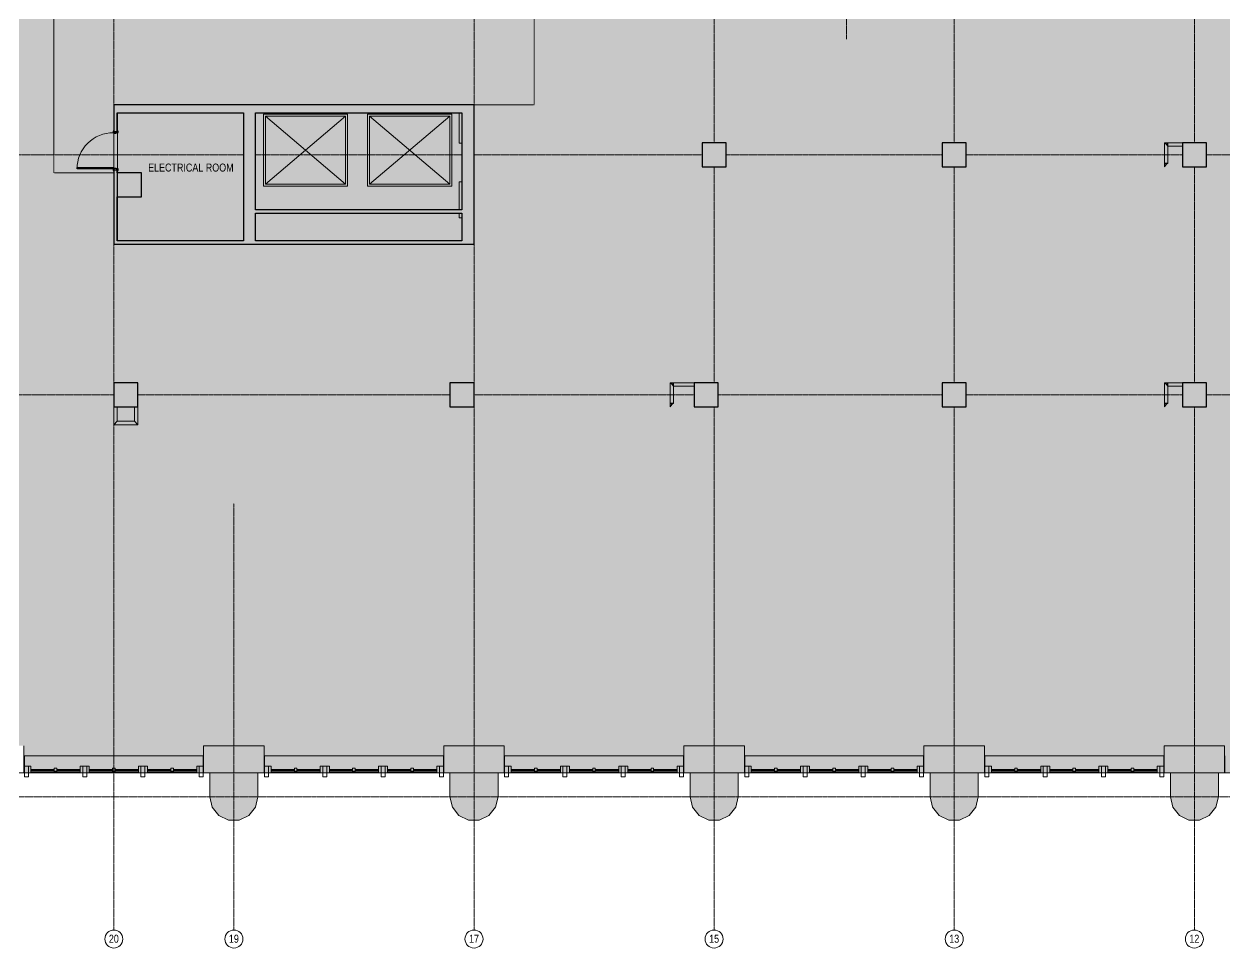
# Model space of a CAD drawing. Header units: inches. Extents: x -3744 to 107, y 238 to 2359.
# Drawn here: x -2967 to -1767, y 238 to 1162 of the extents above; entities that cross this region are included whole.
import ezdxf

# ---------------------------------------------------------------- set-up
doc = ezdxf.new("R2010")
doc.units = ezdxf.units.IN
doc.header["$MEASUREMENT"] = 0
for name, pattern in [('Demolished', [0.1875, 0.125, -0.0625]), ('IMPORT-CENTER2 _2_', [1.125, 0.75, -0.125, 0.125, -0.125]), ('IMPORT-HIDDEN4 _2_', [0.09375, 0.0625, -0.03125])]:
    doc.linetypes.add(name, pattern=pattern)
for name, color, linetype, lineweight in [('A-Anno-Bldg', 7, 'Continuous', 9), ('A-Bldg-Patt', 7, 'Continuous', 9), ('A-DETL-GENF', 92, 'Continuous', 9), ('A-DETL-THIN', 151, 'Continuous', 9), ('A-DOOR', 31, 'Continuous', 18), ('A-Flor-Evtr', 7, 'Continuous', 9), ('A-Glaz-Bldg', 7, 'Continuous', 9), ('A-Grid', 7, 'IMPORT-CENTER2 _2_', 9), ('A-Grid-Iden', 7, 'Continuous', 9), ('A-WALL', 113, 'Continuous', 18), ('A-Wall-Bldg', 7, 'Continuous', 9), ('A-WALL-PATT', 111, 'Continuous', 18), ('core model_dwg', 8, 'Continuous', 9), ('I-WALL', 2, 'Demolished', 9), ('S-COLS', 52, 'Continuous', 18)]:
    doc.layers.add(name, color=color, linetype=linetype, lineweight=lineweight)
doc.styles.add('Arial', font='arial.ttf', dxfattribs={"width": 0.8, "height": 8})

# ---------------------------------------------------------------- blocks, each defined once
blk = doc.blocks.new('Concrete-Rectangular-Column - 24 x 24-6974123-Level 05  DEMOLITION')
at = {"layer": 'S-COLS', "lineweight": 9}
blk.add_hatch(color=7, dxfattribs=at).paths.add_polyline_path([(12, -12), (12, 12), (-12, 12), (-12, -12), (7, -12)], flags=0)
at = {"layer": 'S-COLS', "color": 8, "lineweight": 30}
for p, q in [((12, 12), (-12, 12)), ((-12, 12), (-12, -12)), ((12, -12), (12, 12)), ((-12, -12), (12, -12))]:
    blk.add_line(p, q, dxfattribs=at)
blk = doc.blocks.new('Door - Single - Solid Door-V2-Level 05  DEMOLITION')
at = {"layer": 'A-DOOR'}
h = blk.add_hatch(color=10, dxfattribs=at)
h.paths.add_polyline_path([(-15.6, 1.8), (-15.3, 1.8), (-15.3, -1.7), (-15.6, -1.7), (-15.6, -2.4), (-14.1, -2.4), (-14.1, -0.4), (-13.6, -0.4), (-13.6, 1.1), (-14.1, 1.1), (-14.1, 2.6), (-15.6, 2.6)], flags=0)
h.paths.add_polyline_path([(21.6, 0.8), (21.6, -0.4), (22.1, -0.4), (22.1, -2.4), (23.6, -2.4), (23.6, -1.7), (23.2, -1.7), (23.2, 1.8), (23.6, 1.8), (23.6, 2.6), (22.1, 2.6), (22.1, 1.1), (21.6, 1.1)], flags=0)
at = {"layer": 'A-DOOR', "color": 8, "lineweight": 30}
for p, q in [((-14, 38.6), (-12.6, 38.6)), ((-14, 2.6), (-14, 38.6)), ((-12.6, 38.6), (-12.6, 2.6)), ((-15.6, 2.6), (-15.6, 1.8)), ((-14.1, 2.6), (-15.6, 2.6)), ((-14.1, 1.1), (-14.1, 2.6)), ((-13.6, 1.1), (-14.1, 1.1)), ((-12.6, 2.6), (-14, 2.6)), ((-13.6, -0.4), (-13.6, 1.1)), ((22.1, 1.1), (21.6, 1.1)), ((21.6, 1.1), (21.6, -0.4)), ((23.6, 2.6), (22.1, 2.6)), ((22.1, 2.6), (22.1, 1.1)), ((23.6, 1.8), (23.6, 2.6)), ((-15.6, -1.7), (-15.6, -2.4)), ((-15.6, -2.4), (-14.1, -2.4)), ((-14.1, -2.4), (-14.1, -0.4)), ((-14.1, -0.4), (-13.6, -0.4)), ((21.6, -0.4), (22.1, -0.4)), ((22.1, -0.4), (22.1, -2.4)), ((22.1, -2.4), (23.6, -2.4)), ((23.6, -2.4), (23.6, -1.7))]:
    blk.add_line(p, q, dxfattribs=at)
at = {"layer": 'A-DOOR', "lineweight": 9}
blk.add_arc((-14, 2.6), 36, 359.5, 90, dxfattribs=at)
blk = doc.blocks.new('core model_dwg_1300 Eye - 5th Floor-6996771-Level 05  DEMOLITION')
at = {"layer": 'A-Bldg-Patt'}
for points in [[(-2736.2, 1036.9), (-2736, 1036.9), (-2736, 1072.9), (-2736.2, 1072.9), (-2736.2, 1072.1)], [(-2529.7, 1042.4), (-2529.7, 1072.9), (-2532.5, 1072.9), (-2532.5, 1042.4)], [(-2752.4, 365.5), (-2742.8, 370.1), (-2736.1, 378.5), (-2733.7, 388.9), (-2733.7, 412.9), (-2727.5, 412.9), (-2727.5, 439.9), (-2788, 439.9), (-2788, 412.9), (-2781.7, 412.9), (-2781.7, 388.9), (-2779.3, 378.5), (-2772.7, 370.1), (-2763.1, 365.5)], [(-2523.1, 365.5), (-2512.4, 365.5), (-2502.8, 370.1), (-2496.1, 378.5), (-2493.7, 388.9), (-2493.7, 412.9), (-2487.5, 412.9), (-2487.5, 439.9), (-2548, 439.9), (-2548, 412.9), (-2541.7, 412.9), (-2541.7, 388.9), (-2539.3, 378.5), (-2532.7, 370.1), (-2531.7, 369.7)], [(-2272.4, 365.5), (-2262.8, 370.1), (-2256.1, 378.5), (-2253.7, 388.9), (-2253.7, 412.9), (-2247.5, 412.9), (-2247.5, 439.9), (-2308, 439.9), (-2308, 412.9), (-2301.7, 412.9), (-2301.7, 388.9), (-2299.3, 378.5), (-2292.7, 370.1), (-2283.1, 365.5)], [(-2032.4, 365.5), (-2022.8, 370.1), (-2016.1, 378.5), (-2013.7, 388.9), (-2013.7, 412.9), (-2007.5, 412.9), (-2007.5, 439.9), (-2068, 439.9), (-2068, 412.9), (-2061.7, 412.9), (-2061.7, 388.9), (-2059.3, 378.5), (-2052.7, 370.1), (-2043.1, 365.5)], [(-1803.1, 365.5), (-1792.4, 365.5), (-1782.8, 370.1), (-1776.1, 378.5), (-1773.7, 388.9), (-1773.7, 412.9), (-1767.5, 412.9), (-1767.5, 439.9), (-1828, 439.9), (-1828, 412.9), (-1821.7, 412.9), (-1821.7, 388.9), (-1819.3, 378.5), (-1812.7, 370.1), (-1811.7, 369.7)]]:
    blk.add_hatch(color=256, dxfattribs=at).paths.add_polyline_path(points, flags=0)
h = blk.add_hatch(color=256, dxfattribs=at)
h.paths.add_polyline_path([(-2530.6, 967.9), (-2529.7, 967.9), (-2529.7, 972.4), (-2532.5, 972.4), (-2532.5, 967.9)], flags=0)
h.paths.add_polyline_path([(-2532.5, 975.9), (-2529.7, 975.9), (-2529.7, 1003.9), (-2532.5, 1003.9), (-2532.5, 978.7)], flags=0)
h = blk.add_hatch(color=256, dxfattribs=at)
h.paths.add_polyline_path([(-2736, 945.1), (-2736, 972.4), (-2736.2, 972.4), (-2736.2, 945.1)], flags=0)
h.paths.add_polyline_path([(-2736.2, 975.9), (-2736, 975.9), (-2736, 981.1), (-2736.2, 981.1)], flags=0)
at = {"layer": 'A-Flor-Evtr'}
for p, q in [((-2726, 1069.4), (-2646, 1001.4)), ((-2622, 1069.4), (-2542, 1001.4))]:
    blk.add_line(p, q, dxfattribs=at)
at = {"layer": 'A-Flor-Evtr', "flags": 128}
for points in [[(-2728, 999.4), (-2728, 1071.4), (-2644, 1071.4), (-2644, 999.4)], [(-2624, 999.4), (-2624, 1071.4), (-2540, 1071.4), (-2540, 999.4)]]:
    blk.add_lwpolyline(points, close=True, dxfattribs=at)
for points in [[(-2726, 1001.4), (-2726, 1069.4), (-2646, 1069.4), (-2646, 1001.4), (-2726, 1001.4), (-2646, 1069.4)], [(-2542, 1069.4), (-2622, 1001.4), (-2622, 1069.4), (-2542, 1069.4), (-2542, 1001.4), (-2622, 1001.4)]]:
    blk.add_lwpolyline(points, dxfattribs=at)
at = {"layer": 'A-Glaz-Bldg'}
for p, q in [((-2967.1, 429.9), (-2788.3, 429.9)), ((-2727.1, 429.9), (-2548.3, 429.9)), ((-2487.1, 429.9), (-2308.3, 429.9)), ((-2247.1, 429.9), (-2068.3, 429.9)), ((-2007.1, 429.9), (-1828.3, 429.9)), ((-2967.1, 412.9), (-2788.3, 412.9)), ((-2960.6, 413.9), (-2911.3, 413.9)), ((-2902.3, 413.9), (-2853.1, 413.9)), ((-2844.1, 413.9), (-2794.8, 413.9)), ((-2727.1, 412.9), (-2548.3, 412.9)), ((-2720.6, 413.9), (-2671.3, 413.9)), ((-2662.3, 413.9), (-2613.1, 413.9)), ((-2604.1, 413.9), (-2554.8, 413.9)), ((-2487.1, 412.9), (-2308.3, 412.9)), ((-2480.6, 413.9), (-2431.3, 413.9)), ((-2422.3, 413.9), (-2373.1, 413.9)), ((-2364.1, 413.9), (-2314.8, 413.9)), ((-2247.1, 412.9), (-2068.3, 412.9)), ((-2240.6, 413.9), (-2191.3, 413.9)), ((-2182.3, 413.9), (-2133.1, 413.9)), ((-2124.1, 413.9), (-2074.8, 413.9)), ((-2007.1, 412.9), (-1828.3, 412.9)), ((-2000.6, 413.9), (-1951.3, 413.9)), ((-1942.3, 413.9), (-1893.1, 413.9)), ((-1884.1, 413.9), (-1834.8, 413.9))]:
    blk.add_line(p, q, dxfattribs=at)
at = {"layer": 'A-Glaz-Bldg', "flags": 128}
for points in [[(-2967.1, 419.4), (-2963.1, 419.4), (-2963.1, 408.9), (-2967.1, 408.9)], [(-2963.1, 419.4), (-2960.6, 419.4), (-2960.6, 412.9), (-2963.1, 412.9)], [(-2960.6, 415.1), (-2937.2, 415.1), (-2937.2, 416.1), (-2960.6, 416.1)], [(-2934.7, 414.6), (-2934.7, 417.6), (-2937.2, 417.6), (-2937.2, 414.6), (-2934.7, 414.6), (-2934.7, 417.6), (-2937.2, 417.6), (-2937.2, 414.6)], [(-2911.3, 415.1), (-2934.7, 415.1), (-2934.7, 416.1), (-2911.3, 416.1)], [(-2911.3, 419.4), (-2911.3, 412.9), (-2908.8, 412.9), (-2908.8, 419.4), (-2904.8, 419.4), (-2904.8, 408.9), (-2908.8, 408.9), (-2908.8, 419.4)], [(-2904.8, 419.4), (-2902.3, 419.4), (-2902.3, 412.9), (-2904.8, 412.9)], [(-2902.3, 415.1), (-2879, 415.1), (-2879, 416.1), (-2902.3, 416.1)], [(-2876.5, 414.6), (-2876.5, 417.6), (-2879, 417.6), (-2879, 414.6), (-2876.5, 414.6), (-2876.5, 417.6), (-2879, 417.6), (-2879, 414.6)], [(-2853.1, 415.1), (-2876.5, 415.1), (-2876.5, 416.1), (-2853.1, 416.1)], [(-2853.1, 419.4), (-2853.1, 412.9), (-2850.6, 412.9), (-2850.6, 419.4), (-2846.6, 419.4), (-2846.6, 408.9), (-2850.6, 408.9), (-2850.6, 419.4)], [(-2846.6, 419.4), (-2844.1, 419.4), (-2844.1, 412.9), (-2846.6, 412.9)], [(-2844.1, 415.1), (-2820.7, 415.1), (-2820.7, 416.1), (-2844.1, 416.1)], [(-2818.2, 414.6), (-2818.2, 417.6), (-2820.7, 417.6), (-2820.7, 414.6), (-2818.2, 414.6), (-2818.2, 417.6), (-2820.7, 417.6), (-2820.7, 414.6)], [(-2794.8, 415.1), (-2818.2, 415.1), (-2818.2, 416.1), (-2794.8, 416.1)], [(-2794.8, 419.4), (-2794.8, 412.9), (-2792.3, 412.9), (-2792.3, 419.4), (-2788.3, 419.4), (-2788.3, 408.9), (-2792.3, 408.9), (-2792.3, 419.4), (-2794.8, 419.4), (-2792.3, 419.4), (-2792.3, 412.9), (-2794.8, 412.9)], [(-2727.1, 419.4), (-2723.1, 419.4), (-2723.1, 408.9), (-2727.1, 408.9)], [(-2723.1, 419.4), (-2720.6, 419.4), (-2720.6, 412.9), (-2723.1, 412.9)], [(-2720.6, 415.1), (-2697.2, 415.1), (-2697.2, 416.1), (-2720.6, 416.1)], [(-2694.7, 414.6), (-2694.7, 417.6), (-2697.2, 417.6), (-2697.2, 414.6), (-2694.7, 414.6), (-2694.7, 417.6), (-2697.2, 417.6), (-2697.2, 414.6)], [(-2671.3, 415.1), (-2694.7, 415.1), (-2694.7, 416.1), (-2671.3, 416.1)], [(-2671.3, 419.4), (-2671.3, 412.9), (-2668.8, 412.9), (-2668.8, 419.4), (-2664.8, 419.4), (-2664.8, 408.9), (-2668.8, 408.9), (-2668.8, 419.4)], [(-2664.8, 419.4), (-2662.3, 419.4), (-2662.3, 412.9), (-2664.8, 412.9)], [(-2662.3, 415.1), (-2639, 415.1), (-2639, 416.1), (-2662.3, 416.1)], [(-2636.5, 414.6), (-2636.5, 417.6), (-2639, 417.6), (-2639, 414.6), (-2636.5, 414.6), (-2636.5, 417.6), (-2639, 417.6), (-2639, 414.6)], [(-2613.1, 415.1), (-2636.5, 415.1), (-2636.5, 416.1), (-2613.1, 416.1)], [(-2613.1, 419.4), (-2613.1, 412.9), (-2610.6, 412.9), (-2610.6, 419.4), (-2606.6, 419.4), (-2606.6, 408.9), (-2610.6, 408.9), (-2610.6, 419.4)], [(-2606.6, 419.4), (-2604.1, 419.4), (-2604.1, 412.9), (-2606.6, 412.9)], [(-2604.1, 415.1), (-2580.7, 415.1), (-2580.7, 416.1), (-2604.1, 416.1)], [(-2578.2, 414.6), (-2578.2, 417.6), (-2580.7, 417.6), (-2580.7, 414.6), (-2578.2, 414.6), (-2578.2, 417.6), (-2580.7, 417.6), (-2580.7, 414.6)], [(-2554.8, 415.1), (-2578.2, 415.1), (-2578.2, 416.1), (-2554.8, 416.1)], [(-2554.8, 419.4), (-2554.8, 412.9), (-2552.3, 412.9), (-2552.3, 419.4), (-2548.3, 419.4), (-2548.3, 408.9), (-2552.3, 408.9), (-2552.3, 419.4), (-2554.8, 419.4), (-2552.3, 419.4), (-2552.3, 412.9), (-2554.8, 412.9)], [(-2487.1, 419.4), (-2483.1, 419.4), (-2483.1, 408.9), (-2487.1, 408.9)], [(-2483.1, 419.4), (-2480.6, 419.4), (-2480.6, 412.9), (-2483.1, 412.9)], [(-2480.6, 415.1), (-2457.2, 415.1), (-2457.2, 416.1), (-2480.6, 416.1)], [(-2454.7, 414.6), (-2454.7, 417.6), (-2457.2, 417.6), (-2457.2, 414.6), (-2454.7, 414.6), (-2454.7, 417.6), (-2457.2, 417.6), (-2457.2, 414.6)], [(-2431.3, 415.1), (-2454.7, 415.1), (-2454.7, 416.1), (-2431.3, 416.1)], [(-2431.3, 419.4), (-2431.3, 412.9), (-2428.8, 412.9), (-2428.8, 419.4), (-2424.8, 419.4), (-2424.8, 408.9), (-2428.8, 408.9), (-2428.8, 419.4)], [(-2424.8, 419.4), (-2422.3, 419.4), (-2422.3, 412.9), (-2424.8, 412.9)], [(-2422.3, 415.1), (-2399, 415.1), (-2399, 416.1), (-2422.3, 416.1)], [(-2396.5, 414.6), (-2396.5, 417.6), (-2399, 417.6), (-2399, 414.6), (-2396.5, 414.6), (-2396.5, 417.6), (-2399, 417.6), (-2399, 414.6)], [(-2373.1, 415.1), (-2396.5, 415.1), (-2396.5, 416.1), (-2373.1, 416.1)], [(-2373.1, 419.4), (-2373.1, 412.9), (-2370.6, 412.9), (-2370.6, 419.4), (-2366.6, 419.4), (-2366.6, 408.9), (-2370.6, 408.9), (-2370.6, 419.4)], [(-2366.6, 419.4), (-2364.1, 419.4), (-2364.1, 412.9), (-2366.6, 412.9)], [(-2364.1, 415.1), (-2340.7, 415.1), (-2340.7, 416.1), (-2364.1, 416.1)], [(-2338.2, 414.6), (-2338.2, 417.6), (-2340.7, 417.6), (-2340.7, 414.6), (-2338.2, 414.6), (-2338.2, 417.6), (-2340.7, 417.6), (-2340.7, 414.6)], [(-2314.8, 415.1), (-2338.2, 415.1), (-2338.2, 416.1), (-2314.8, 416.1)], [(-2314.8, 419.4), (-2314.8, 412.9), (-2312.3, 412.9), (-2312.3, 419.4), (-2308.3, 419.4), (-2308.3, 408.9), (-2312.3, 408.9), (-2312.3, 419.4), (-2314.8, 419.4), (-2312.3, 419.4), (-2312.3, 412.9), (-2314.8, 412.9)], [(-2247.1, 419.4), (-2243.1, 419.4), (-2243.1, 408.9), (-2247.1, 408.9)], [(-2243.1, 419.4), (-2240.6, 419.4), (-2240.6, 412.9), (-2243.1, 412.9)], [(-2240.6, 415.1), (-2217.2, 415.1), (-2217.2, 416.1), (-2240.6, 416.1)], [(-2214.7, 414.6), (-2214.7, 417.6), (-2217.2, 417.6), (-2217.2, 414.6), (-2214.7, 414.6), (-2214.7, 417.6), (-2217.2, 417.6), (-2217.2, 414.6)], [(-2191.3, 415.1), (-2214.7, 415.1), (-2214.7, 416.1), (-2191.3, 416.1)], [(-2191.3, 419.4), (-2191.3, 412.9), (-2188.8, 412.9), (-2188.8, 419.4), (-2184.8, 419.4), (-2184.8, 408.9), (-2188.8, 408.9), (-2188.8, 419.4)], [(-2184.8, 419.4), (-2182.3, 419.4), (-2182.3, 412.9), (-2184.8, 412.9)], [(-2182.3, 415.1), (-2159, 415.1), (-2159, 416.1), (-2182.3, 416.1)], [(-2156.5, 414.6), (-2156.5, 417.6), (-2159, 417.6), (-2159, 414.6), (-2156.5, 414.6), (-2156.5, 417.6), (-2159, 417.6), (-2159, 414.6)], [(-2133.1, 415.1), (-2156.5, 415.1), (-2156.5, 416.1), (-2133.1, 416.1)], [(-2133.1, 419.4), (-2133.1, 412.9), (-2130.6, 412.9), (-2130.6, 419.4), (-2126.6, 419.4), (-2126.6, 408.9), (-2130.6, 408.9), (-2130.6, 419.4)], [(-2126.6, 419.4), (-2124.1, 419.4), (-2124.1, 412.9), (-2126.6, 412.9)], [(-2124.1, 415.1), (-2100.7, 415.1), (-2100.7, 416.1), (-2124.1, 416.1)], [(-2098.2, 414.6), (-2098.2, 417.6), (-2100.7, 417.6), (-2100.7, 414.6), (-2098.2, 414.6), (-2098.2, 417.6), (-2100.7, 417.6), (-2100.7, 414.6)], [(-2074.8, 415.1), (-2098.2, 415.1), (-2098.2, 416.1), (-2074.8, 416.1)], [(-2074.8, 419.4), (-2074.8, 412.9), (-2072.3, 412.9), (-2072.3, 419.4), (-2068.3, 419.4), (-2068.3, 408.9), (-2072.3, 408.9), (-2072.3, 419.4), (-2074.8, 419.4), (-2072.3, 419.4), (-2072.3, 412.9), (-2074.8, 412.9)], [(-2007.1, 419.4), (-2003.1, 419.4), (-2003.1, 408.9), (-2007.1, 408.9)], [(-2003.1, 419.4), (-2000.6, 419.4), (-2000.6, 412.9), (-2003.1, 412.9)], [(-2000.6, 415.1), (-1977.2, 415.1), (-1977.2, 416.1), (-2000.6, 416.1)], [(-1974.7, 414.6), (-1974.7, 417.6), (-1977.2, 417.6), (-1977.2, 414.6), (-1974.7, 414.6), (-1974.7, 417.6), (-1977.2, 417.6), (-1977.2, 414.6)], [(-1951.3, 415.1), (-1974.7, 415.1), (-1974.7, 416.1), (-1951.3, 416.1)], [(-1951.3, 419.4), (-1951.3, 412.9), (-1948.8, 412.9), (-1948.8, 419.4), (-1944.8, 419.4), (-1944.8, 408.9), (-1948.8, 408.9), (-1948.8, 419.4)], [(-1944.8, 419.4), (-1942.3, 419.4), (-1942.3, 412.9), (-1944.8, 412.9)], [(-1942.3, 415.1), (-1919, 415.1), (-1919, 416.1), (-1942.3, 416.1)], [(-1916.5, 414.6), (-1916.5, 417.6), (-1919, 417.6), (-1919, 414.6), (-1916.5, 414.6), (-1916.5, 417.6), (-1919, 417.6), (-1919, 414.6)], [(-1893.1, 415.1), (-1916.5, 415.1), (-1916.5, 416.1), (-1893.1, 416.1)], [(-1893.1, 419.4), (-1893.1, 412.9), (-1890.6, 412.9), (-1890.6, 419.4), (-1886.6, 419.4), (-1886.6, 408.9), (-1890.6, 408.9), (-1890.6, 419.4)], [(-1886.6, 419.4), (-1884.1, 419.4), (-1884.1, 412.9), (-1886.6, 412.9)], [(-1884.1, 415.1), (-1860.7, 415.1), (-1860.7, 416.1), (-1884.1, 416.1)], [(-1858.2, 414.6), (-1858.2, 417.6), (-1860.7, 417.6), (-1860.7, 414.6), (-1858.2, 414.6), (-1858.2, 417.6), (-1860.7, 417.6), (-1860.7, 414.6)], [(-1834.8, 415.1), (-1858.2, 415.1), (-1858.2, 416.1), (-1834.8, 416.1)], [(-1834.8, 419.4), (-1834.8, 412.9), (-1832.3, 412.9), (-1832.3, 419.4), (-1828.3, 419.4), (-1828.3, 408.9), (-1832.3, 408.9), (-1832.3, 419.4), (-1834.8, 419.4), (-1832.3, 419.4), (-1832.3, 412.9), (-1834.8, 412.9)]]:
    blk.add_lwpolyline(points, close=True, dxfattribs=at)
at = {"layer": 'A-Grid'}
for p, q in [((-2145.5, 1146.5), (-2145.5, 1402.9)), ((-1797.7, 1042.9), (-1797.7, 1402.9)), ((-2277.7, 1042.9), (-2277.7, 1251.1)), ((-2037.7, 1042.9), (-2037.7, 1251.1)), ((-2877.7, 1080.9), (-2877.7, 1220.9)), ((-2517.7, 1080.9), (-2517.7, 1220.9)), ((-2877.7, 1016.8), (-2877.7, 1053)), ((-2748.2, 1030.9), (-3188, 1030.9)), ((-2529.7, 1030.9), (-2736.2, 1030.9)), ((-2289.7, 1030.9), (-2517.7, 1030.9)), ((-2049.7, 1030.9), (-2265.7, 1030.9)), ((-1809.7, 1030.9), (-2025.7, 1030.9)), ((-1569.7, 1030.9), (-1785.7, 1030.9)), ((-2277.7, 802.9), (-2277.7, 1018.9)), ((-2037.7, 802.9), (-2037.7, 1018.9)), ((-1797.7, 802.9), (-1797.7, 1018.9)), ((-2877.7, 802.9), (-2877.7, 941.4)), ((-2517.7, 802.9), (-2517.7, 941.4)), ((-2877.7, 790.9), (-3188, 790.9)), ((-2541.7, 790.9), (-2853.7, 790.9)), ((-2297.7, 790.9), (-2517.7, 790.9)), ((-2049.7, 790.9), (-2273.7, 790.9)), ((-1809.7, 790.9), (-2025.7, 790.9)), ((-1569.7, 790.9), (-1785.7, 790.9)), ((-2877.7, 255.7), (-2877.7, 778.9)), ((-2517.7, 255.7), (-2517.7, 778.9)), ((-2277.7, 255.7), (-2277.7, 778.9)), ((-2037.7, 255.7), (-2037.7, 778.9)), ((-1797.7, 255.7), (-1797.7, 778.9)), ((-2757.7, 255.7), (-2757.7, 682.3)), ((-11, 388.9), (-3725.6, 388.9))]:
    blk.add_line(p, q, dxfattribs=at)
at = {"layer": 'A-Grid-Iden'}
for centre in [(-2877.7, 246.7), (-2757.7, 246.7), (-2517.7, 246.7), (-2277.7, 246.7), (-2037.7, 246.7), (-1797.7, 246.7)]:
    blk.add_circle(centre, 9, dxfattribs=at)
at = {"layer": 'A-Wall-Bldg'}
for p, q in [((-2874, 1054.5), (-2874, 1072.9)), ((-2532.5, 1072.9), (-2532.5, 1042.4)), ((-2877.7, 1053), (-2877.7, 1016.8)), ((-2874, 1016.8), (-2874, 1053)), ((-2532.5, 1042.4), (-2529.7, 1042.4)), ((-1824.2, 1039.4), (-1809.7, 1039.4)), ((-2874, 1012.9), (-2874, 1015.3)), ((-2532.5, 1003.9), (-2529.7, 1003.9)), ((-2532.5, 975.9), (-2532.5, 1003.9)), ((-2529.7, 945.1), (-2736.2, 945.1)), ((-2318.2, 799.4), (-2297.7, 799.4)), ((-1824.2, 799.4), (-1809.7, 799.4)), ((-2877.7, 778.9), (-2877.7, 760.9)), ((-2967.5, 439.9), (-2967.5, 412.9)), ((-2788, 439.9), (-2727.5, 439.9)), ((-2788, 412.9), (-2788, 439.9)), ((-2548, 412.9), (-2548, 439.9)), ((-2068, 412.9), (-2068, 439.9)), ((-2007.5, 439.9), (-2068, 439.9)), ((-2007.5, 439.9), (-2007.5, 412.9)), ((-2781.7, 412.9), (-2788, 412.9)), ((-2781.7, 388.9), (-2781.7, 412.9)), ((-2733.7, 412.9), (-2733.7, 388.9)), ((-2548, 412.9), (-2541.7, 412.9)), ((-2541.7, 388.9), (-2541.7, 412.9)), ((-2493.7, 388.9), (-2493.7, 412.9)), ((-2493.7, 412.9), (-2493.7, 388.9)), ((-2487.5, 412.9), (-2493.7, 412.9)), ((-2308, 412.9), (-2301.7, 412.9)), ((-2301.7, 388.9), (-2301.7, 412.9)), ((-2068, 412.9), (-2061.7, 412.9)), ((-2061.7, 388.9), (-2061.7, 412.9)), ((-2013.7, 388.9), (-2013.7, 412.9)), ((-2013.7, 412.9), (-2007.5, 412.9)), ((-2007.5, 412.9), (-2013.7, 412.9)), ((-1828, 412.9), (-1821.7, 412.9)), ((-1821.7, 388.9), (-1821.7, 412.9)), ((-2781.7, 388.9), (-2779.3, 378.5)), ((-2733.7, 388.9), (-2736.1, 378.5)), ((-2539.3, 378.5), (-2541.7, 388.9)), ((-2496.1, 378.5), (-2493.7, 388.9)), ((-2299.3, 378.5), (-2301.7, 388.9)), ((-2016.1, 378.5), (-2013.7, 388.9)), ((-1819.3, 378.5), (-1821.7, 388.9)), ((-2532.7, 370.1), (-2539.3, 378.5)), ((-2532.7, 370.1), (-2539.3, 378.5)), ((-2502.8, 370.1), (-2496.1, 378.5)), ((-2256.1, 378.5), (-2262.8, 370.1)), ((-2022.8, 370.1), (-2016.1, 378.5)), ((-1776.1, 378.5), (-1782.8, 370.1)), ((-2523.1, 365.5), (-2532.7, 370.1)), ((-2523.1, 365.5), (-2512.4, 365.5)), ((-2512.4, 365.5), (-2502.8, 370.1)), ((-2502.8, 370.1), (-2512.4, 365.5)), ((-2032.4, 365.5), (-2043.1, 365.5)), ((-2032.4, 365.5), (-2022.8, 370.1)), ((-2022.8, 370.1), (-2032.4, 365.5))]:
    blk.add_line(p, q, dxfattribs=at)
at = {"layer": 'A-Wall-Bldg', "linetype": 'IMPORT-HIDDEN4 _2_', "flags": 128}
for points in [[(-2877.7, 1012.9), (-2937.7, 1012.9), (-2937.7, 1696.1), (-2877.7, 1696.1)], [(-2517.7, 1521.9), (-2457.7, 1521.9), (-2457.7, 1080.9), (-2517.7, 1080.9)]]:
    blk.add_lwpolyline(points, dxfattribs=at)
at = {"layer": 'A-Wall-Bldg', "flags": 128}
for points in [[(-2736, 1072.9), (-2736, 1036.9), (-2736.2, 1036.9)], [(-1809.7, 1042.9), (-1827.7, 1042.9), (-1827.7, 1018.9)], [(-1827.7, 1022.4), (-1824.2, 1022.4), (-1824.2, 1042.9)], [(-2748.2, 945.1), (-2874, 945.1), (-2874, 988.9)], [(-2736.2, 981.1), (-2736, 981.1), (-2736, 975.9)], [(-2736, 972.4), (-2736, 945.1), (-2736.2, 945.1)], [(-2529.7, 967.9), (-2532.5, 967.9), (-2532.5, 972.4)], [(-2297.7, 802.9), (-2321.7, 802.9), (-2321.7, 778.9)], [(-2321.7, 782.4), (-2318.2, 782.4), (-2318.2, 802.9)], [(-1809.7, 802.9), (-1827.7, 802.9), (-1827.7, 778.9)], [(-1827.7, 782.4), (-1824.2, 782.4), (-1824.2, 802.9)], [(-2877.7, 760.9), (-2853.7, 760.9), (-2853.7, 778.9)], [(-2857.2, 778.9), (-2857.2, 764.4), (-2874.2, 764.4), (-2874.2, 778.9)], [(-2733.7, 412.9), (-2727.5, 412.9), (-2727.5, 439.9)], [(-2541.7, 412.9), (-2548, 412.9), (-2548, 439.9), (-2487.5, 439.9)], [(-2487.5, 412.9), (-2487.5, 439.9), (-2548, 439.9)], [(-2487.5, 439.9), (-2487.5, 412.9), (-2493.7, 412.9)], [(-2308, 439.9), (-2247.5, 439.9), (-2247.5, 412.9), (-2253.7, 412.9), (-2253.7, 388.9), (-2256.1, 378.5), (-2262.8, 370.1), (-2272.4, 365.5), (-2283.1, 365.5), (-2292.7, 370.1), (-2299.3, 378.5), (-2301.7, 388.9), (-2301.7, 412.9)], [(-2301.7, 412.9), (-2308, 412.9), (-2308, 439.9)], [(-2247.5, 439.9), (-2308, 439.9), (-2308, 412.9)], [(-2256.1, 378.5), (-2253.7, 388.9), (-2253.7, 412.9), (-2247.5, 412.9), (-2247.5, 439.9)], [(-2068, 439.9), (-2007.5, 439.9), (-2007.5, 412.9)], [(-2061.7, 412.9), (-2068, 412.9), (-2068, 439.9)], [(-1828, 439.9), (-1767.5, 439.9), (-1767.5, 412.9), (-1773.7, 412.9), (-1773.7, 388.9), (-1776.1, 378.5), (-1782.8, 370.1), (-1792.4, 365.5), (-1803.1, 365.5), (-1812.7, 370.1), (-1819.3, 378.5), (-1821.7, 388.9), (-1821.7, 412.9)], [(-1821.7, 412.9), (-1828, 412.9), (-1828, 439.9)], [(-1767.5, 439.9), (-1828, 439.9), (-1828, 412.9)], [(-1776.1, 378.5), (-1773.7, 388.9), (-1773.7, 412.9), (-1767.5, 412.9), (-1767.5, 439.9)], [(-2539.3, 378.5), (-2541.7, 388.9), (-2541.7, 412.9)], [(-2052.7, 370.1), (-2059.3, 378.5), (-2061.7, 388.9), (-2061.7, 412.9)], [(-2013.7, 412.9), (-2013.7, 388.9), (-2016.1, 378.5), (-2022.8, 370.1)], [(-2502.8, 370.1), (-2496.1, 378.5), (-2493.7, 388.9)], [(-2061.7, 388.9), (-2059.3, 378.5), (-2052.7, 370.1), (-2043.1, 365.5)], [(-2779.3, 378.5), (-2772.7, 370.1), (-2763.1, 365.5), (-2752.4, 365.5), (-2742.8, 370.1), (-2736.1, 378.5)], [(-2299.3, 378.5), (-2292.7, 370.1), (-2283.1, 365.5)], [(-1819.3, 378.5), (-1812.7, 370.1), (-1803.1, 365.5)], [(-2512.4, 365.5), (-2523.1, 365.5), (-2532.7, 370.1)], [(-2283.1, 365.5), (-2272.4, 365.5), (-2262.8, 370.1)], [(-2032.4, 365.5), (-2043.1, 365.5), (-2052.7, 370.1)], [(-1803.1, 365.5), (-1792.4, 365.5), (-1782.8, 370.1)]]:
    blk.add_lwpolyline(points, dxfattribs=at)
for points in [[(-2727.5, 439.9), (-2727.5, 412.9), (-2733.7, 412.9), (-2733.7, 388.9), (-2736.1, 378.5), (-2742.8, 370.1), (-2752.4, 365.5), (-2763.1, 365.5), (-2772.7, 370.1), (-2779.3, 378.5), (-2781.7, 388.9), (-2781.7, 412.9), (-2788, 412.9), (-2788, 439.9)], [(-2967.1, 412.9), (-2967.1, 429.9), (-2967.5, 429.9), (-2967.5, 412.9)], [(-2788.3, 429.9), (-2788.3, 412.9), (-2788, 412.9), (-2788, 429.9)], [(-2727.1, 412.9), (-2727.1, 429.9), (-2727.5, 429.9), (-2727.5, 412.9)], [(-2548.3, 429.9), (-2548.3, 412.9), (-2548, 412.9), (-2548, 429.9)], [(-2487.1, 412.9), (-2487.1, 429.9), (-2487.5, 429.9), (-2487.5, 412.9)], [(-2308.3, 429.9), (-2308.3, 412.9), (-2308, 412.9), (-2308, 429.9)], [(-2247.1, 412.9), (-2247.1, 429.9), (-2247.5, 429.9), (-2247.5, 412.9)], [(-2068.3, 429.9), (-2068.3, 412.9), (-2068, 412.9), (-2068, 429.9)], [(-2007.1, 412.9), (-2007.1, 429.9), (-2007.5, 429.9), (-2007.5, 412.9)], [(-1828.3, 429.9), (-1828.3, 412.9), (-1828, 412.9), (-1828, 429.9)], [(-1767.1, 412.9), (-1767.1, 429.9), (-1767.5, 429.9), (-1767.5, 412.9)]]:
    blk.add_lwpolyline(points, close=True, dxfattribs=at)
at = {"layer": 'A-WALL-PATT', "color": 7, "lineweight": 9}
for p, q in [((-2967.1, 429.9), (-2967.1, 412.9)), ((-2788.3, 412.9), (-2788.3, 429.9)), ((-2788, 429.9), (-2788, 412.9)), ((-2727.5, 412.9), (-2727.5, 429.9)), ((-2727.1, 429.9), (-2727.1, 412.9)), ((-2548.3, 412.9), (-2548.3, 429.9)), ((-2548, 429.9), (-2548, 412.9)), ((-2487.5, 412.9), (-2487.5, 429.9)), ((-2487.1, 429.9), (-2487.1, 412.9)), ((-2308.3, 412.9), (-2308.3, 429.9)), ((-2308, 429.9), (-2308, 412.9)), ((-2247.5, 412.9), (-2247.5, 429.9)), ((-2247.1, 429.9), (-2247.1, 412.9)), ((-2068.3, 412.9), (-2068.3, 429.9)), ((-2068, 429.9), (-2068, 412.9)), ((-2007.5, 412.9), (-2007.5, 429.9)), ((-2007.1, 429.9), (-2007.1, 412.9)), ((-1828.3, 412.9), (-1828.3, 429.9)), ((-1828, 429.9), (-1828, 412.9)), ((-1767.5, 412.9), (-1767.5, 429.9)), ((-1767.1, 429.9), (-1767.1, 412.9))]:
    blk.add_line(p, q, dxfattribs=at)
at = {"layer": 'A-WALL-PATT', "color": 7, "lineweight": 9, "flags": 128}
for points in [[(-1824.2, 1039.4), (-1825.5, 1041.1), (-1827.7, 1042.9), (-1825.9, 1041.4), (-1825.5, 1041.1), (-1824.2, 1042.9)], [(-1827.7, 1018.9), (-1825.9, 1021.1), (-1825.5, 1021.4), (-1824.2, 1022.4), (-1825.9, 1021.1), (-1827.7, 1022.4)], [(-2318.2, 799.4), (-2319.5, 801.1), (-2321.7, 802.9), (-2319.9, 801.4), (-2319.5, 801.1), (-2318.2, 802.9)], [(-1824.2, 799.4), (-1825.5, 801.1), (-1827.7, 802.9), (-1825.9, 801.4), (-1825.5, 801.1), (-1824.2, 802.9)], [(-2321.7, 778.9), (-2319.9, 781.1), (-2319.5, 781.4), (-2318.2, 782.4), (-2319.9, 781.1), (-2321.7, 782.4)], [(-1827.7, 778.9), (-1825.9, 781.1), (-1825.5, 781.4), (-1824.2, 782.4), (-1825.9, 781.1), (-1827.7, 782.4)]]:
    blk.add_lwpolyline(points, dxfattribs=at)
for points in [[(-2874.2, 944.9), (-2874, 945.1)], [(-2877.7, 760.9), (-2874.2, 764.4)], [(-2853.7, 760.9), (-2857.2, 764.4)]]:
    blk.add_lwpolyline(points, close=True, dxfattribs=at)
at = {"layer": 'A-Anno-Bldg', "insert": (-2800.7, 1022.1), "char_height": 8, "width": 101.072, "attachment_point": 2, "line_spacing_factor": 0.941778, "style": 'Arial'}
blk.add_mtext('ELECTRICAL ROOM', dxfattribs=at)
at = {"layer": 'A-Grid-Iden', "char_height": 8, "width": 11.753, "attachment_point": 2, "line_spacing_factor": 0.941778, "style": 'Arial'}
for s, insert in [('20', (-2877.7, 251)), ('19', (-2757.7, 251)), ('17', (-2517.7, 251)), ('15', (-2277.7, 251)), ('13', (-2037.7, 251)), ('12', (-1797.7, 251))]:
    blk.add_mtext(s, dxfattribs=dict(at, insert=insert))
blk = doc.blocks.new('core model_dwg-6996768-Level 05  DEMOLITION')
blk.add_blockref('core model_dwg_1300 Eye - 5th Floor-6996771-Level 05  DEMOLITION', (0, 0))

msp = doc.modelspace()

# ---------------------------------------------------------------- hatches: boundary and pattern name
at = {"layer": 'A-DETL-GENF'}
h = msp.add_hatch(color=9, dxfattribs=at)
h.paths.add_polyline_path([(13, 364.9), (17.5, 364.9), (17.5, 682.1), (1.5, 682.1), (1.5, 699.9), (-11.1, 699.9), (-11.1, 723.9), (1.5, 723.9), (1.5, 741.7), (17.5, 741.7), (17.5, 1043.7), (-295.1, 1043.7), (-295.1, 1026.6), (-295.2, 1026.2), (-295.6, 1026.1), (-336.6, 1026.1), (-336.6, 1010.6), (-367.4, 1010.6), (-367.4, 1041.6), (-352.1, 1041.6), (-352.1, 1083.1), (-334.5, 1083.1), (-334.5, 1325.1), (-350.5, 1325.1), (-350.5, 1342.9), (-363.1, 1342.9), (-363.1, 1366.9), (-350.5, 1366.9), (-350.5, 1384.7), (-334.5, 1384.7), (-334.5, 1685.1), (-350.5, 1685.1), (-350.5, 1702.9), (-363.1, 1702.9), (-363.1, 1726.9), (-350.5, 1726.9), (-350.5, 1744.7), (-334.5, 1744.7), (-334.5, 2045.1), (-350.5, 2045.1), (-350.5, 2067.1), (-364.1, 2067.1), (-364.1, 2080.7), (-387.5, 2080.7), (-387.5, 2096.7), (-687.9, 2096.7), (-687.9, 2080.7), (-705.7, 2080.7), (-705.7, 2068.1), (-729.7, 2068.1), (-729.7, 2080.7), (-747.5, 2080.7), (-747.5, 2096.7), (-1047.9, 2096.7), (-1047.9, 2080.7), (-1065.7, 2080.7), (-1065.7, 2068.1), (-1089.7, 2068.1), (-1089.7, 2080.7), (-1107.5, 2080.7), (-1107.5, 2096.7), (-1414.5, 2096.7), (-1414.5, 2080.7), (-1437.9, 2080.7), (-1437.9, 2061.1), (-1467.5, 2061.1), (-1467.5, 1854.9), (-2127.9, 1854.9), (-2127.9, 2061.1), (-2157.5, 2061.1), (-2157.5, 2080.7), (-2181, 2080.7), (-2181, 2096.7), (-2487.9, 2096.7), (-2487.9, 2080.7), (-2505.7, 2080.7), (-2505.7, 2068.1), (-2529.7, 2068.1), (-2529.7, 2080.7), (-2547.5, 2080.7), (-2547.5, 2096.7), (-2860.1, 2096.7), (-2860.1, 2260.2), (-3613.3, 2260.2), (-3613.3, 1886.3), (-3565.3, 1886.3), (-3565.3, 1702.1), (-3538.3, 1702.1), (-3538.3, 1641.6), (-3565.3, 1641.6), (-3565.3, 1462.1), (-3538.3, 1462.1), (-3538.3, 1401.6), (-3565.3, 1401.6), (-3565.3, 1222.1), (-3538.3, 1222.1), (-3538.3, 1161.6), (-3565.3, 1161.6), (-3565.3, 982.1), (-3538.3, 982.1), (-3538.3, 921.6), (-3565.3, 921.6), (-3565.3, 737.5), (-3613.3, 737.5), (-3613.3, 364.9), (-3212.1, 364.9), (-3212.1, 412.9), (-3028, 412.9), (-3028, 439.9), (-2967.5, 439.9), (-2967.5, 412.9), (-2788, 412.9), (-2788, 439.9), (-2727.5, 439.9), (-2727.5, 412.9), (-2548, 412.9), (-2548, 439.9), (-2487.5, 439.9), (-2487.5, 412.9), (-2308, 412.9), (-2308, 439.9), (-2247.5, 439.9), (-2247.5, 412.9), (-2068, 412.9), (-2068, 439.9), (-2007.5, 439.9), (-2007.5, 412.9), (-1828, 412.9), (-1828, 439.9), (-1767.5, 439.9), (-1767.5, 412.9), (-1588, 412.9), (-1588, 439.9), (-1527.5, 439.9), (-1527.5, 412.9), (-1348, 412.9), (-1348, 439.9), (-1287.5, 439.9), (-1287.5, 412.9), (-1108, 412.9), (-1108, 439.9), (-1047.5, 439.9), (-1047.5, 412.9), (-868, 412.9), (-868, 439.9), (-807.5, 439.9), (-807.5, 412.9), (-628, 412.9), (-628, 439.9), (-567.5, 439.9), (-567.5, 412.9), (-383.3, 412.9), (-383.3, 364.9), (-11, 364.9)], flags=0)
h.paths.add_polyline_path([(-3608.8, 369.4), (-3608.8, 393.4), (-3584.8, 393.4), (-3584.8, 369.4)], flags=0)
h.paths.add_polyline_path([(13, 376.3), (-11, 376.3), (-11, 400.3), (13, 400.3)], flags=0)
h.paths.add_polyline_path([(-345.7, 378.5), (-369.7, 378.5), (-369.7, 429.9), (-345.7, 429.9), (-345.7, 400.3)], flags=0)
h.paths.add_polyline_path([(-3249.7, 378.5), (-3249.7, 429.9), (-3225.7, 429.9), (-3225.7, 378.5)], flags=0)
h.paths.add_polyline_path([(-3570.1, 699.9), (-3599.7, 699.9), (-3599.7, 723.9), (-3548.3, 723.9), (-3548.3, 699.9), (-3565.3, 699.9)], flags=0)
h.paths.add_polyline_path([(-369.7, 778.9), (-369.7, 802.9), (-345.7, 802.9), (-345.7, 778.9), (-355, 778.9)], flags=0)
h.paths.add_polyline_path([(-717.7, 778.9), (-741.7, 778.9), (-741.7, 802.9), (-717.7, 802.9)], flags=0)
h.paths.add_polyline_path([(-1053.7, 778.9), (-1077.7, 778.9), (-1077.7, 802.9), (-1053.7, 802.9)], flags=0)
h.paths.add_polyline_path([(-1297.7, 778.9), (-1321.7, 778.9), (-1321.7, 802.9), (-1297.7, 802.9)], flags=0)
h.paths.add_polyline_path([(-1569.7, 778.9), (-1569.7, 802.9), (-1545.7, 802.9), (-1545.7, 778.9)], flags=0)
h.paths.add_polyline_path([(-1809.7, 778.9), (-1809.7, 802.9), (-1785.7, 802.9), (-1785.7, 778.9)], flags=0)
h.paths.add_polyline_path([(-2025.7, 778.9), (-2049.7, 778.9), (-2049.7, 802.9), (-2025.7, 802.9)], flags=0)
h.paths.add_polyline_path([(-2273.7, 778.9), (-2297.7, 778.9), (-2297.7, 802.9), (-2273.7, 802.9)], flags=0)
h.paths.add_polyline_path([(-2517.7, 778.9), (-2541.7, 778.9), (-2541.7, 802.9), (-2517.7, 802.9)], flags=0)
h.paths.add_polyline_path([(-2877.7, 778.9), (-2877.7, 802.9), (-2853.7, 802.9), (-2853.7, 778.9), (-2874.2, 778.9)], flags=0)
h.paths.add_polyline_path([(-3188, 778.9), (-3212, 778.9), (-3212, 802.9), (-3188, 802.9)], flags=0)
h.paths.add_polyline_path([(-859.5, 941.4), (-874.9, 941.4), (-874.9, 965.4), (-1077.7, 965.4), (-1077.7, 1080.9), (-717.7, 1080.9), (-717.7, 941.4), (-857.2, 941.4)], flags=0)
h.paths.add_polyline_path([(-2525.7, 941.4), (-2877.7, 941.4), (-2877.7, 1015.3), (-2878.5, 1015.3), (-2878.5, 1016.8), (-2877, 1016.8), (-2877, 1017.3), (-2875.5, 1017.3), (-2875.5, 1016.8), (-2873.5, 1016.8), (-2873.5, 1015.3), (-2874.2, 1015.3), (-2874.2, 1012.9), (-2850.2, 1012.9), (-2850.2, 988.9), (-2874.2, 988.9), (-2874.2, 944.9), (-2748.2, 944.9), (-2748.2, 1072.9), (-2874.2, 1072.9), (-2874.2, 1054.5), (-2873.5, 1054.5), (-2873.5, 1053), (-2875.5, 1053), (-2875.5, 1052.5), (-2877, 1052.5), (-2877, 1053), (-2878.5, 1053), (-2878.5, 1054.5), (-2877.7, 1054.5), (-2877.7, 1080.9), (-2517.7, 1080.9), (-2517.7, 941.4)], flags=0)
h.paths.add_polyline_path([(-2533.3, 944.9), (-2529.7, 944.9), (-2529.7, 967.9), (-2532.5, 967.9), (-2532.5, 972.4), (-2736, 972.4), (-2736, 945.1), (-2736.2, 945.1), (-2736.2, 944.9), (-2693.6, 944.9)], flags=0)
h.paths.add_polyline_path([(-741.7, 944.9), (-721.2, 944.9), (-721.2, 988.9), (-745.2, 988.9), (-745.2, 1012.9), (-721.2, 1012.9), (-721.2, 1077.4), (-1063, 1077.4), (-1063, 1042.4), (-1065.7, 1042.4), (-1065.7, 1003.9), (-1063, 1003.9), (-1063, 977.4), (-859.5, 977.4), (-859.5, 981.1), (-847.2, 981.1), (-847.2, 945.1), (-859.5, 945.1), (-859.5, 965.4), (-871.4, 965.4), (-871.4, 944.9), (-745.2, 944.9)], flags=0)
h.paths.add_polyline_path([(-2736, 975.9), (-2532.5, 975.9), (-2532.5, 1003.9), (-2529.7, 1003.9), (-2529.7, 1042.4), (-2532.5, 1042.4), (-2532.5, 1072.9), (-2736, 1072.9), (-2736, 1036.9), (-2736.2, 1036.9), (-2736.2, 981.1), (-2736, 981.1), (-2736, 976.5)], flags=0)
h.paths.add_polyline_path([(-1297.7, 1012.9), (-1321.7, 1012.9), (-1321.7, 1036.9), (-1297.7, 1036.9)], flags=0)
h.paths.add_polyline_path([(-11, 1013.9), (-11, 1037.9), (13, 1037.9), (13, 1013.9), (-1.4, 1013.9)], flags=0)
h.paths.add_polyline_path([(-1569.7, 1018.9), (-1569.7, 1042.9), (-1545.7, 1042.9), (-1545.7, 1018.9)], flags=0)
h.paths.add_polyline_path([(-3188, 1018.9), (-3212, 1018.9), (-3212, 1042.9), (-3188, 1042.9)], flags=0)
h.paths.add_polyline_path([(-1785.7, 1018.9), (-1809.7, 1018.9), (-1809.7, 1042.9), (-1785.7, 1042.9), (-1785.7, 1030.2)], flags=0)
h.paths.add_polyline_path([(-2049.7, 1018.9), (-2049.7, 1042.9), (-2025.7, 1042.9), (-2025.7, 1018.9)], flags=0)
h.paths.add_polyline_path([(-2289.7, 1018.9), (-2289.7, 1042.9), (-2265.7, 1042.9), (-2265.7, 1018.9)], flags=0)
h.paths.add_polyline_path([(-847.2, 1036.9), (-859.5, 1036.9), (-859.5, 1072.9), (-847.2, 1072.9)], flags=0)
h.paths.add_polyline_path([(-1069.7, 1561.5), (-1069.7, 1560.1), (-1063, 1560.1), (-1063, 1524.1), (-1069.7, 1524.1), (-1069.7, 1516.8), (-1069, 1516.8), (-1069, 1515.3), (-1070.5, 1515.3), (-1070.5, 1514.8), (-1072, 1514.8), (-1072, 1515.3), (-1078.5, 1515.3), (-1078.5, 1516.8), (-1077.7, 1516.8), (-1077.7, 1561.5), (-1071.3, 1561.5)], flags=0)
h.paths.add_polyline_path([(-1069.7, 1565), (-901.8, 1565), (-901.8, 1577.4), (-1069.7, 1577.4), (-1069.7, 1570.4)], flags=0)
h.paths.add_polyline_path([(-721.2, 1228.9), (-721.2, 1233.6), (-717.7, 1233.6), (-717.7, 1228.9)], flags=0)
h.paths.add_polyline_path([(-874.9, 1220.9), (-1077.7, 1220.9), (-1077.7, 1481.5), (-1078.5, 1481.5), (-1078.5, 1483), (-1072, 1483), (-1072, 1483.5), (-1070.5, 1483.5), (-1070.5, 1483), (-1069, 1483), (-1069, 1481.5), (-1069.7, 1481.5), (-1069.7, 1473.9), (-1057.6, 1473.9), (-1057.6, 1433.4), (-901.8, 1433.4), (-901.8, 1524.1), (-906, 1524.1), (-906, 1560.1), (-901.8, 1560.1), (-901.8, 1561.5), (-1069.7, 1561.5), (-1069.7, 1565), (-1073.2, 1565), (-1073.2, 1577.4), (-1078.1, 1577.4), (-1078.1, 1708.1), (-1075.2, 1708.1), (-1075.2, 1744.1), (-1063, 1744.1), (-1063, 1708.1), (-732.5, 1708.1), (-732.5, 1744.1), (-720.2, 1744.1), (-720.2, 1708.1), (-717.7, 1708.1), (-717.7, 1429.9), (-733.7, 1429.9), (-733.7, 1387.9), (-717.7, 1387.9), (-717.7, 1379.6), (-721.2, 1379.6), (-721.2, 1384.4), (-752.7, 1384.4), (-752.7, 1348.4), (-721.2, 1348.4), (-721.2, 1353.1), (-717.7, 1353.1), (-717.7, 1272.1), (-721.2, 1272.1), (-721.2, 1275.1), (-756.2, 1275.1), (-756.2, 1429.9), (-847.2, 1429.9), (-847.2, 1228.9), (-721.2, 1228.9), (-721.2, 1220.9), (-859.5, 1220.9)], flags=0)
h.paths.add_polyline_path([(-2736.2, 1220.9), (-2877.7, 1220.9), (-2877.7, 1233.3), (-2878.5, 1233.3), (-2878.5, 1234.8), (-2876.5, 1234.8), (-2876.5, 1235.3), (-2875, 1235.3), (-2875, 1234.8), (-2873.5, 1234.8), (-2873.5, 1233.3), (-2874.2, 1233.3), (-2874.2, 1228.9), (-2748.2, 1228.9), (-2748.2, 1419.9), (-2839.2, 1419.9), (-2839.2, 1275.1), (-2874.2, 1275.1), (-2874.2, 1272.5), (-2873.5, 1272.5), (-2873.5, 1271), (-2875, 1271), (-2875, 1270.5), (-2876.5, 1270.5), (-2876.5, 1271), (-2878.5, 1271), (-2878.5, 1272.5), (-2877.7, 1272.5), (-2877.7, 1352.8), (-2878.5, 1352.8), (-2878.5, 1354.3), (-2877, 1354.3), (-2877, 1354.8), (-2875.5, 1354.8), (-2875.5, 1354.3), (-2873.5, 1354.3), (-2873.5, 1352.8), (-2874.2, 1352.8), (-2874.2, 1348.4), (-2842.7, 1348.4), (-2842.7, 1384.4), (-2874.2, 1384.4), (-2874.2, 1380), (-2873.5, 1380), (-2873.5, 1378.5), (-2875.5, 1378.5), (-2875.5, 1378), (-2877, 1378), (-2877, 1378.5), (-2878.5, 1378.5), (-2878.5, 1380), (-2877.7, 1380), (-2877.7, 1387.9), (-2861.7, 1387.9), (-2861.7, 1429.9), (-2877.7, 1429.9), (-2877.7, 1566.3), (-2878.5, 1566.3), (-2878.5, 1567.8), (-2877.7, 1567.8), (-2877.7, 1604), (-2878.5, 1604), (-2878.5, 1605.5), (-2877.7, 1605.5), (-2877.7, 1652.5), (-2878.5, 1652.5), (-2878.5, 1654), (-2877.7, 1654), (-2877.7, 1690.3), (-2878.5, 1690.3), (-2878.5, 1691.8), (-2877.7, 1691.8), (-2877.7, 1788.1), (-2517.7, 1788.1), (-2517.7, 1517.5), (-2517, 1517.5), (-2517, 1516), (-2523.5, 1516), (-2523.5, 1515.5), (-2525, 1515.5), (-2525, 1516), (-2526.5, 1516), (-2526.5, 1517.5), (-2525.7, 1517.5), (-2525.7, 1521.9), (-2693.6, 1521.9), (-2693.6, 1433.4), (-2537.8, 1433.4), (-2537.8, 1473.9), (-2525.7, 1473.9), (-2525.7, 1478.3), (-2526.5, 1478.3), (-2526.5, 1479.8), (-2525, 1479.8), (-2525, 1480.3), (-2523.5, 1480.3), (-2523.5, 1479.8), (-2517, 1479.8), (-2517, 1478.3), (-2517.7, 1478.3), (-2517.7, 1393.2), (-2517, 1393.2), (-2517, 1391.7), (-2518.5, 1391.7), (-2518.5, 1391.2), (-2520, 1391.2), (-2520, 1391.7), (-2526.5, 1391.7), (-2526.5, 1393.2), (-2525.7, 1393.2), (-2525.7, 1403.8), (-2549.8, 1403.8), (-2549.8, 1403.1), (-2551.3, 1403.1), (-2551.3, 1404.6), (-2551.8, 1404.6), (-2551.8, 1406.6), (-2551.3, 1406.6), (-2551.3, 1408.1), (-2549.8, 1408.1), (-2549.8, 1407.3), (-2544.7, 1407.3), (-2544.7, 1429.4), (-2544.2, 1429.4), (-2544.2, 1429.9), (-2607.7, 1429.9), (-2607.7, 1407.3), (-2601.2, 1407.3), (-2601.2, 1408.1), (-2599.7, 1408.1), (-2599.7, 1406.6), (-2599.2, 1406.6), (-2599.2, 1404.6), (-2599.7, 1404.6), (-2599.7, 1403.1), (-2601.2, 1403.1), (-2601.2, 1403.8), (-2607.7, 1403.8), (-2607.7, 1325.9), (-2525.7, 1325.9), (-2525.7, 1353.9), (-2526.5, 1353.9), (-2526.5, 1355.4), (-2520, 1355.4), (-2520, 1355.9), (-2518.5, 1355.9), (-2518.5, 1355.4), (-2517, 1355.4), (-2517, 1353.9), (-2517.7, 1353.9), (-2517.7, 1220.9), (-2693.6, 1220.9)], flags=0)
h.paths.add_polyline_path([(-2532.5, 1228.9), (-2532.5, 1259.4), (-2525.7, 1259.4), (-2525.7, 1317.9), (-2744.7, 1317.9), (-2744.7, 1259.4), (-2736, 1259.4), (-2736, 1228.9), (-2545.3, 1228.9)], flags=0)
h.paths.add_polyline_path([(-1063, 1228.9), (-859.5, 1228.9), (-859.5, 1259.4), (-850.7, 1259.4), (-850.7, 1317.9), (-1069.7, 1317.9), (-1069.7, 1259.4), (-1063, 1259.4)], flags=0)
h.paths.add_polyline_path([(-752.7, 1287.4), (-721.2, 1287.4), (-721.2, 1344.9), (-752.7, 1344.9), (-752.7, 1305.6)], flags=0)
h.paths.add_polyline_path([(-2859.9, 1287.4), (-2842.7, 1287.4), (-2842.7, 1344.9), (-2874.2, 1344.9), (-2874.2, 1287.4), (-2869.5, 1287.4)], flags=0)
h.paths.add_polyline_path([(-2693.6, 1325.9), (-2611.2, 1325.9), (-2611.2, 1429.9), (-2711.1, 1429.9), (-2711.1, 1417.6), (-2744.7, 1417.6), (-2744.7, 1325.9)], flags=0)
h.paths.add_polyline_path([(-984.2, 1325.9), (-850.7, 1325.9), (-850.7, 1417.6), (-884.3, 1417.6), (-884.3, 1429.9), (-984.2, 1429.9), (-984.2, 1326.2)], flags=0)
h.paths.add_polyline_path([(-1061.7, 1325.9), (-987.7, 1325.9), (-987.7, 1403.8), (-994.7, 1403.8), (-994.7, 1407.3), (-987.7, 1407.3), (-987.7, 1429.9), (-1051.2, 1429.9), (-1051.2, 1407.3), (-1045.3, 1407.3), (-1045.3, 1403.8), (-1069.7, 1403.8), (-1069.7, 1325.9), (-1069, 1325.9)], flags=0)
h.paths.add_polyline_path([(-750.1, 1387.9), (-737.2, 1387.9), (-737.2, 1429.9), (-752.7, 1429.9), (-752.7, 1423.9), (-742.1, 1423.9), (-742.1, 1405.9), (-752.7, 1405.9), (-752.7, 1387.9)], flags=0)
h.paths.add_polyline_path([(-2842.7, 1387.9), (-2842.7, 1405.9), (-2853.3, 1405.9), (-2853.3, 1423.9), (-2842.7, 1423.9), (-2842.7, 1429.9), (-2858.2, 1429.9), (-2858.2, 1387.9)], flags=0)
h.paths.add_polyline_path([(-1461.7, 1402.9), (-1461.7, 1426.9), (-1437.7, 1426.9), (-1437.7, 1402.9)], flags=0)
h.paths.add_polyline_path([(-1809.7, 1402.9), (-1809.7, 1426.9), (-1785.7, 1426.9), (-1785.7, 1402.9)], flags=0)
h.paths.add_polyline_path([(-2133.5, 1402.9), (-2157.5, 1402.9), (-2157.5, 1426.9), (-2133.5, 1426.9), (-2133.5, 1402.9)], flags=0)
h.paths.add_polyline_path([(-3188, 1402.9), (-3212, 1402.9), (-3212, 1426.9), (-3188, 1426.9)], flags=0)
h.paths.add_polyline_path([(-2785.1, 1423.4), (-2748.2, 1423.4), (-2748.2, 1429.9), (-2839.2, 1429.9), (-2839.2, 1423.4), (-2824.2, 1423.4)], flags=0)
h.paths.add_polyline_path([(-2534.3, 1433.4), (-2525.7, 1433.4), (-2525.7, 1470.4), (-2534.3, 1470.4), (-2534.3, 1433.6)], flags=0)
h.paths.add_polyline_path([(-1069.7, 1433.4), (-1061.1, 1433.4), (-1061.1, 1470.4), (-1069.7, 1470.4), (-1069.7, 1434)], flags=0)
h.paths.add_polyline_path([(-2640.2, 1525.4), (-2640.2, 1561.5), (-2693.6, 1561.5), (-2693.6, 1560.1), (-2689.5, 1560.1), (-2689.5, 1525.4)], flags=0)
h.paths.add_polyline_path([(-2573.8, 1525.4), (-2532.5, 1525.4), (-2532.5, 1560.1), (-2525.7, 1560.1), (-2525.7, 1561.5), (-2602.1, 1561.5), (-2602.1, 1525.4), (-2580.1, 1525.4)], flags=0)
h.paths.add_polyline_path([(-2636.7, 1525.4), (-2605.6, 1525.4), (-2605.6, 1561.5), (-2636.7, 1561.5), (-2636.7, 1526.8)], flags=0)
h.paths.add_polyline_path([(-2595.2, 1565), (-2525.7, 1565), (-2525.7, 1577.9), (-2693.6, 1577.9), (-2693.6, 1565), (-2602.1, 1565)], flags=0)
h.paths.add_polyline_path([(-2863, 1708.1), (-2532.5, 1708.1), (-2532.5, 1744.1), (-2525.7, 1744.1), (-2525.7, 1776.1), (-2874.2, 1776.1), (-2874.2, 1744.1), (-2863, 1744.1)], flags=0)
h.paths.add_polyline_path([(-3188, 1738.9), (-3212, 1738.9), (-3212, 1762.9), (-3188, 1762.9)], flags=0)
h.paths.add_polyline_path([(-1437.9, 1793.9), (-1461.9, 1793.9), (-1461.9, 1817.9), (-1437.7, 1817.9), (-1437.7, 1793.9)], flags=0)
h.paths.add_polyline_path([(-1785.7, 1793.9), (-1809.7, 1793.9), (-1809.7, 1817.9), (-1785.7, 1817.9)], flags=0)
h.paths.add_polyline_path([(-2157.5, 1793.9), (-2157.5, 1817.9), (-2133.5, 1817.9), (-2133.5, 1793.9), (-2157.5, 1793.9)], flags=0)
h.paths.add_polyline_path([(-3599.7, 1899.9), (-3599.7, 1923.9), (-3548.3, 1923.9), (-3548.3, 1899.9), (-3567, 1899.9)], flags=0)
h.paths.add_polyline_path([(-2877.7, 2067.1), (-2889.7, 2067.1), (-2889.7, 2091.1), (-2865.7, 2091.1), (-2865.7, 2067.1)], flags=0)
h.paths.add_polyline_path([(-3212, 2067.1), (-3212, 2091.1), (-3188, 2091.1), (-3188, 2067.1)], flags=0)
h.paths.add_polyline_path([(-3188, 2231.2), (-3212, 2231.2), (-3212, 2255.2), (-3188, 2255.2)], flags=0)
h.paths.add_polyline_path([(-3599.7, 2231.7), (-3608.5, 2231.7), (-3608.5, 2255.7), (-3584.5, 2255.7), (-3584.5, 2231.7)], flags=0)
h.paths.add_polyline_path([(-2889.7, 2234.7), (-2889.7, 2234.7), (-2889.7, 2258.7), (-2865.7, 2258.7), (-2865.7, 2234.7)], flags=0)
at = {"layer": 'A-WALL-PATT', "lineweight": 9}
h = msp.add_hatch(color=7, dxfattribs=at)
h.paths.add_polyline_path([(-2874.2, 941.4), (-2874.2, 1015.6), (-2877.7, 1015.6), (-2877.7, 941.4)], flags=0)
h.paths.add_polyline_path([(-2877.7, 1054.1), (-2874.2, 1054.1), (-2874.2, 1080.9), (-2877.7, 1080.9), (-2877.7, 1072.9)], flags=0)
for points in [[(-2529.7, 1072.9), (-2529.7, 1080.9), (-2874.2, 1080.9), (-2874.2, 1072.9), (-2736.2, 1072.9)], [(-2529.7, 944.9), (-2517.7, 944.9), (-2517.7, 1080.9), (-2529.7, 1080.9), (-2529.7, 972.4)], [(-2736.2, 944.9), (-2736.2, 1072.9), (-2748.2, 1072.9), (-2748.2, 944.9)], [(-2736.2, 972.4), (-2529.7, 972.4), (-2529.7, 975.9), (-2736.2, 975.9)], [(-2529.7, 941.4), (-2517.7, 941.4), (-2517.7, 944.9), (-2874.2, 944.9), (-2874.2, 941.4), (-2736.2, 941.4)]]:
    msp.add_hatch(color=7, dxfattribs=at).paths.add_polyline_path(points, flags=0)

# ---------------------------------------------------------------- linework, layer by layer
at = {"layer": 'A-DETL-THIN'}
msp.add_line((-3212.1, 412.9), (-383.3, 412.9), dxfattribs=at)
at = {"layer": 'A-WALL', "color": 8, "lineweight": 30}
for p, q in [((-2517.7, 1080.9), (-2874.2, 1080.9)), ((-2517.7, 944.9), (-2517.7, 1080.9)), ((-2874.2, 1072.9), (-2748.2, 1072.9)), ((-2748.2, 1072.9), (-2748.2, 944.9)), ((-2736.2, 1072.9), (-2529.7, 1072.9)), ((-2736.2, 975.9), (-2736.2, 1072.9)), ((-2529.7, 1072.9), (-2529.7, 975.9)), ((-2736.2, 944.9), (-2736.2, 972.4)), ((-2529.7, 972.4), (-2529.7, 944.9))]:
    msp.add_line(p, q, dxfattribs=at)
at = {"layer": 'I-WALL', "color": 8, "linetype": 'Continuous', "lineweight": 30}
for p, q in [((-2874.2, 1080.9), (-2877.7, 1080.9)), ((-2877.7, 1080.9), (-2877.7, 1054.1)), ((-2874.2, 1054.1), (-2874.2, 1072.9)), ((-2877.7, 1054.1), (-2874.2, 1054.1)), ((-2874.2, 1015.6), (-2877.7, 1015.6)), ((-2877.7, 1015.6), (-2877.7, 941.4)), ((-2874.2, 1012.9), (-2874.2, 1015.6)), ((-2874.2, 944.9), (-2874.2, 988.9)), ((-2529.7, 975.9), (-2736.2, 975.9)), ((-2736.2, 972.4), (-2529.7, 972.4)), ((-2877.7, 941.4), (-2517.7, 941.4)), ((-2748.2, 944.9), (-2874.2, 944.9)), ((-2529.7, 944.9), (-2736.2, 944.9)), ((-2517.7, 941.4), (-2517.7, 944.9))]:
    msp.add_line(p, q, dxfattribs=at)

# ---------------------------------------------------------------- block references
at = {"layer": 'A-DOOR', "rotation": 89.99999999999986}
msp.add_blockref('Door - Single - Solid Door-V2-Level 05  DEMOLITION', (-2875.9, 1030.9), dxfattribs=at)
at = {"layer": 'core model_dwg', "color": 7}
msp.add_blockref('core model_dwg-6996768-Level 05  DEMOLITION', (0, 0), dxfattribs=at)
msp.add_blockref('core model_dwg-6996768-Level 05  DEMOLITION', (0, 0), dxfattribs=at)
at = {"layer": 'S-COLS', "lineweight": 9}
for p in [(-2277.7, 1030.9), (-2037.7, 1030.9), (-1797.7, 1030.9), (-2862.2, 1000.9), (-2865.7, 790.9), (-2529.7, 790.9), (-2285.7, 790.9), (-2037.7, 790.9), (-1797.7, 790.9)]:
    msp.add_blockref('Concrete-Rectangular-Column - 24 x 24-6974123-Level 05  DEMOLITION', p, dxfattribs=at)

doc.saveas('drawing.dxf')
